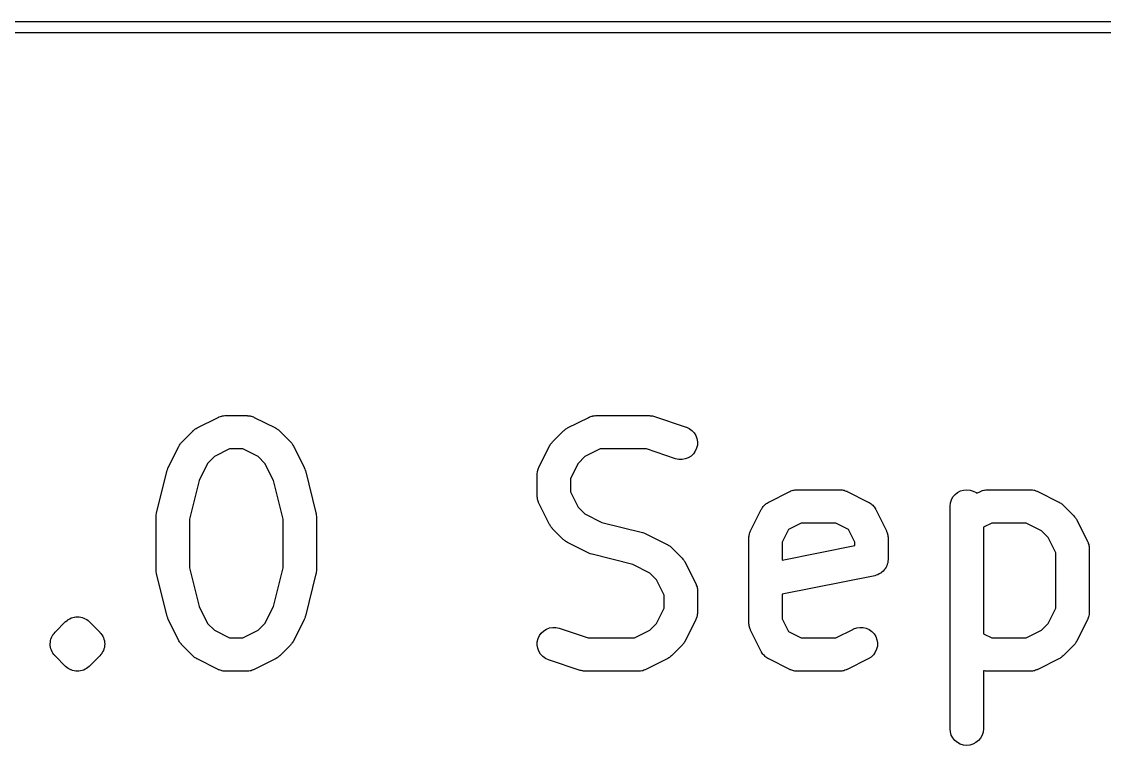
# Model space of a CAD drawing. Extents: x 19 to 116, y -142 to -16.
# Drawn here: x 38.961 to 43.83, y -19.911 to -16.655 of the extents above; entities that cross this region are included whole.
import ezdxf

# ---------------------------------------------------------------- set-up
doc = ezdxf.new("R2010")
doc.units = 0
doc.layers.add('BLACK', color=7, linetype='CONTINUOUS')

msp = doc.modelspace()

# ---------------------------------------------------------------- linework, layer by layer
at = {"layer": 'BLACK', "linetype": 'CONTINUOUS'}
for p, q in [((19.4312, -16.655), (115.399, -16.655)), ((115.375, -16.705), (19.455, -16.705)), ((39.7493, -18.4829), (39.8446, -18.4353)), ((39.8446, -18.4353), (39.8455, -18.4348)), ((39.8455, -18.4348), (39.8476, -18.4341)), ((39.8476, -18.4341), (39.8495, -18.433)), ((39.8495, -18.433), (39.8544, -18.4316)), ((39.8544, -18.4316), (39.8592, -18.4298)), ((39.8592, -18.4298), (39.8614, -18.4294)), ((39.8614, -18.4294), (39.8635, -18.4288)), ((39.8635, -18.4288), (39.8686, -18.4283)), ((39.8686, -18.4283), (39.8737, -18.4275)), ((39.8737, -18.4275), (39.8759, -18.4276)), ((39.8759, -18.4276), (39.8781, -18.4274)), ((39.8781, -18.4274), (39.9733, -18.4274)), ((39.9733, -18.4274), (39.9744, -18.4274)), ((39.9744, -18.4274), (39.9766, -18.4276)), ((39.9766, -18.4276), (39.9788, -18.4276)), ((39.9788, -18.4276), (39.9838, -18.4284)), ((39.9838, -18.4284), (39.9889, -18.429)), ((39.9889, -18.429), (39.991, -18.4297)), ((39.991, -18.4297), (39.9932, -18.4301)), ((39.9932, -18.4301), (39.998, -18.4319)), ((39.998, -18.4319), (40.0029, -18.4334)), ((40.0029, -18.4334), (40.0048, -18.4345)), ((40.0048, -18.4345), (40.0069, -18.4353)), ((40.0069, -18.4353), (40.1021, -18.4829)), ((41.416, -18.4829), (41.5112, -18.4353)), ((41.5112, -18.4353), (41.5122, -18.4348)), ((41.5122, -18.4348), (41.5142, -18.4341)), ((41.5142, -18.4341), (41.5162, -18.433)), ((41.5162, -18.433), (41.5211, -18.4316)), ((41.5211, -18.4316), (41.5259, -18.4298)), ((41.5259, -18.4298), (41.5281, -18.4294)), ((41.5281, -18.4294), (41.5302, -18.4288)), ((41.5302, -18.4288), (41.5353, -18.4283)), ((41.5353, -18.4283), (41.5404, -18.4275)), ((41.5404, -18.4275), (41.5426, -18.4276)), ((41.5426, -18.4276), (41.5448, -18.4274)), ((41.5448, -18.4274), (41.7829, -18.4274)), ((41.7829, -18.4274), (41.7839, -18.4274)), ((41.7839, -18.4274), (41.7881, -18.4279)), ((41.7881, -18.4279), (41.7923, -18.428)), ((41.7923, -18.428), (41.7953, -18.4287)), ((41.7953, -18.4287), (41.7984, -18.429)), ((41.7984, -18.429), (41.8025, -18.4303)), ((41.8025, -18.4303), (41.8066, -18.4312)), ((41.8066, -18.4312), (41.9494, -18.4788)), ((39.6822, -18.5446), (39.7298, -18.497)), ((39.7298, -18.497), (39.7306, -18.4962)), ((39.7306, -18.4962), (39.7339, -18.4936)), ((39.7339, -18.4936), (39.7369, -18.4907)), ((39.7369, -18.4907), (39.7396, -18.489)), ((39.7396, -18.489), (39.742, -18.4871)), ((39.742, -18.4871), (39.7457, -18.4852)), ((39.7457, -18.4852), (39.7493, -18.4829)), ((40.1021, -18.4829), (40.103, -18.4834)), ((40.103, -18.4834), (40.1066, -18.4857)), ((40.1066, -18.4857), (40.1103, -18.4877)), ((40.1103, -18.4877), (40.1127, -18.4897)), ((40.1127, -18.4897), (40.1153, -18.4914)), ((40.1153, -18.4914), (40.1183, -18.4943)), ((40.1183, -18.4943), (40.1216, -18.497)), ((40.1216, -18.497), (40.1692, -18.5446)), ((41.3489, -18.5446), (41.3965, -18.497)), ((41.3965, -18.497), (41.3972, -18.4962)), ((41.3972, -18.4962), (41.4005, -18.4936)), ((41.4005, -18.4936), (41.4036, -18.4907)), ((41.4036, -18.4907), (41.4062, -18.489)), ((41.4062, -18.489), (41.4087, -18.4871)), ((41.4087, -18.4871), (41.4124, -18.4852)), ((41.4124, -18.4852), (41.416, -18.4829)), ((41.9494, -18.4788), (41.9504, -18.4792)), ((41.9504, -18.4792), (41.9637, -18.4853)), ((41.9637, -18.4853), (41.9755, -18.4939)), ((41.9755, -18.4939), (41.9855, -18.5047)), ((41.9855, -18.5047), (41.9931, -18.5172)), ((39.6729, -18.5559), (39.6749, -18.5535)), ((39.6749, -18.5535), (39.6766, -18.5509)), ((39.6766, -18.5509), (39.6795, -18.5478)), ((39.6795, -18.5478), (39.6822, -18.5446)), ((40.1692, -18.5446), (40.17, -18.5453)), ((40.17, -18.5453), (40.1726, -18.5486)), ((40.1726, -18.5486), (40.1755, -18.5517)), ((40.1755, -18.5517), (40.1771, -18.5543)), ((40.1771, -18.5543), (40.1791, -18.5568)), ((41.3396, -18.5559), (41.3416, -18.5535)), ((41.3416, -18.5535), (41.3433, -18.5509)), ((41.3433, -18.5509), (41.3462, -18.5478)), ((41.3462, -18.5478), (41.3489, -18.5446)), ((41.9931, -18.5172), (41.9982, -18.5309)), ((41.9982, -18.5309), (42.0006, -18.5453)), ((42.0006, -18.5453), (42, -18.56)), ((39.6205, -18.6593), (39.6682, -18.5641)), ((39.6682, -18.5641), (39.6686, -18.5631)), ((39.6686, -18.5631), (39.6709, -18.5596)), ((39.6709, -18.5596), (39.6729, -18.5559)), ((39.8958, -18.5774), (39.8273, -18.6116)), ((39.9556, -18.5774), (39.8958, -18.5774)), ((40.0241, -18.6116), (39.9556, -18.5774)), ((40.1791, -18.5568), (40.181, -18.5605)), ((40.181, -18.5605), (40.1833, -18.5641)), ((40.1833, -18.5641), (40.2309, -18.6593)), ((41.2872, -18.6593), (41.3348, -18.5641)), ((41.3348, -18.5641), (41.3353, -18.5631)), ((41.3353, -18.5631), (41.3376, -18.5596)), ((41.3376, -18.5596), (41.3396, -18.5559)), ((41.5625, -18.5774), (41.4939, -18.6116)), ((41.7707, -18.5774), (41.5625, -18.5774)), ((41.902, -18.6212), (41.7707, -18.5774)), ((41.9821, -18.5994), (41.9714, -18.6094)), ((41.9906, -18.5875), (41.9821, -18.5994)), ((41.9967, -18.5742), (41.9906, -18.5875)), ((42, -18.56), (41.9967, -18.5742)), ((39.7969, -18.642), (39.7584, -18.719)), ((39.8273, -18.6116), (39.7969, -18.642)), ((40.0546, -18.642), (40.0241, -18.6116)), ((40.093, -18.719), (40.0546, -18.642)), ((41.4635, -18.642), (41.4293, -18.7106)), ((41.4939, -18.6116), (41.4635, -18.642)), ((41.9163, -18.6244), (41.902, -18.6212)), ((41.9309, -18.6248), (41.9163, -18.6244)), ((41.9453, -18.6224), (41.9309, -18.6248)), ((41.959, -18.6172), (41.9453, -18.6224)), ((41.9714, -18.6094), (41.959, -18.6172)), ((39.5672, -18.8651), (39.6149, -18.6747)), ((39.6149, -18.6747), (39.6151, -18.6737)), ((39.6151, -18.6737), (39.6152, -18.6733)), ((39.6152, -18.6733), (39.6153, -18.673)), ((39.6153, -18.673), (39.6178, -18.6665)), ((39.6178, -18.6665), (39.6202, -18.6599)), ((39.6202, -18.6599), (39.6204, -18.6596)), ((39.6204, -18.6596), (39.6205, -18.6593)), ((40.2309, -18.6593), (40.2314, -18.6603)), ((40.2314, -18.6603), (40.2315, -18.6606)), ((40.2315, -18.6606), (40.2317, -18.6609)), ((40.2317, -18.6609), (40.234, -18.6675)), ((40.234, -18.6675), (40.2364, -18.674)), ((40.2364, -18.674), (40.2365, -18.6743)), ((40.2365, -18.6743), (40.2366, -18.6747)), ((40.2366, -18.6747), (40.2842, -18.8651)), ((41.2793, -18.6918), (41.2795, -18.6896)), ((41.2793, -18.6929), (41.2793, -18.6918)), ((41.2793, -18.7881), (41.2793, -18.6929)), ((41.2795, -18.6874), (41.2804, -18.6824)), ((41.2795, -18.6896), (41.2795, -18.6874)), ((41.2804, -18.6824), (41.2809, -18.6773)), ((41.2809, -18.6773), (41.2816, -18.6752)), ((41.2816, -18.6752), (41.282, -18.673)), ((41.282, -18.673), (41.2838, -18.6682)), ((41.2838, -18.6682), (41.2854, -18.6633)), ((41.2854, -18.6633), (41.2864, -18.6614)), ((41.2864, -18.6614), (41.2872, -18.6593)), ((39.7584, -18.719), (39.715, -18.8926)), ((40.1364, -18.8926), (40.093, -18.719)), ((41.4293, -18.7106), (41.4293, -18.7704)), ((41.2795, -18.7903), (41.2793, -18.7881)), ((41.2794, -18.7925), (41.2795, -18.7903)), ((41.2802, -18.7976), (41.2794, -18.7925)), ((41.2807, -18.8027), (41.2802, -18.7976)), ((41.4293, -18.7704), (41.4635, -18.8389)), ((42.3207, -18.8163), (42.416, -18.7686)), ((42.416, -18.7686), (42.4169, -18.7682)), ((42.4169, -18.7682), (42.419, -18.7674)), ((42.419, -18.7674), (42.4209, -18.7664)), ((42.4209, -18.7664), (42.4259, -18.7649)), ((42.4259, -18.7649), (42.4307, -18.7631)), ((42.4307, -18.7631), (42.4328, -18.7628)), ((42.4328, -18.7628), (42.435, -18.7621)), ((42.435, -18.7621), (42.4401, -18.7616)), ((42.4401, -18.7616), (42.4451, -18.7608)), ((42.4451, -18.7608), (42.4473, -18.7609)), ((42.4473, -18.7609), (42.4495, -18.7607)), ((42.4495, -18.7607), (42.64, -18.7607)), ((42.64, -18.7607), (42.641, -18.7607)), ((42.641, -18.7607), (42.6432, -18.761)), ((42.6432, -18.761), (42.6454, -18.7609)), ((42.6454, -18.7609), (42.6505, -18.7618)), ((42.6505, -18.7618), (42.6556, -18.7624)), ((42.6556, -18.7624), (42.6577, -18.763)), ((42.6577, -18.763), (42.6599, -18.7634)), ((42.6599, -18.7634), (42.6647, -18.7652)), ((42.6647, -18.7652), (42.6695, -18.7668)), ((42.6695, -18.7668), (42.6715, -18.7678)), ((42.6715, -18.7678), (42.6735, -18.7686)), ((42.6735, -18.7686), (42.7688, -18.8163)), ((43.1425, -18.8062), (43.1495, -18.7933)), ((43.1495, -18.7933), (43.159, -18.7821)), ((43.159, -18.7821), (43.1704, -18.773)), ((43.1704, -18.773), (43.1833, -18.7662)), ((43.1833, -18.7662), (43.1974, -18.762)), ((43.1974, -18.762), (43.212, -18.7607)), ((43.212, -18.7607), (43.2265, -18.7622)), ((43.2265, -18.7622), (43.2405, -18.7666)), ((43.2405, -18.7666), (43.2534, -18.7735)), ((43.2534, -18.7735), (43.2571, -18.7766)), ((43.2571, -18.7766), (43.2731, -18.7686)), ((43.2731, -18.7686), (43.2741, -18.7682)), ((43.2741, -18.7682), (43.2761, -18.7674)), ((43.2761, -18.7674), (43.2781, -18.7664)), ((43.2781, -18.7664), (43.283, -18.7649)), ((43.283, -18.7649), (43.2878, -18.7631)), ((43.2878, -18.7631), (43.29, -18.7628)), ((43.29, -18.7628), (43.2921, -18.7621)), ((43.2921, -18.7621), (43.2972, -18.7616)), ((43.2972, -18.7616), (43.3023, -18.7608)), ((43.3023, -18.7608), (43.3045, -18.7609)), ((43.3045, -18.7609), (43.3067, -18.7607)), ((43.3067, -18.7607), (43.4971, -18.7607)), ((43.4971, -18.7607), (43.4982, -18.7607)), ((43.4982, -18.7607), (43.5004, -18.761)), ((43.5004, -18.761), (43.5026, -18.7609)), ((43.5026, -18.7609), (43.5076, -18.7618)), ((43.5076, -18.7618), (43.5127, -18.7624)), ((43.5127, -18.7624), (43.5148, -18.763)), ((43.5148, -18.763), (43.517, -18.7634)), ((43.517, -18.7634), (43.5218, -18.7652)), ((43.5218, -18.7652), (43.5267, -18.7668)), ((43.5267, -18.7668), (43.5286, -18.7678)), ((43.5286, -18.7678), (43.5307, -18.7686)), ((43.5307, -18.7686), (43.6259, -18.8163)), ((41.2814, -18.8048), (41.2807, -18.8027)), ((41.2817, -18.807), (41.2814, -18.8048)), ((41.2835, -18.8118), (41.2817, -18.807)), ((41.2849, -18.8167), (41.2835, -18.8118)), ((41.286, -18.8186), (41.2849, -18.8167)), ((41.2867, -18.8207), (41.286, -18.8186)), ((41.2872, -18.8216), (41.2867, -18.8207)), ((41.3348, -18.9169), (41.2872, -18.8216)), ((41.4635, -18.8389), (41.4939, -18.8693)), ((42.2886, -18.8475), (42.2892, -18.846)), ((42.2892, -18.846), (42.2925, -18.8414)), ((42.2925, -18.8414), (42.2956, -18.8366)), ((42.2956, -18.8366), (42.2968, -18.8354)), ((42.2968, -18.8354), (42.2977, -18.8341)), ((42.2977, -18.8341), (42.3019, -18.8302)), ((42.3019, -18.8302), (42.3058, -18.8261)), ((42.3058, -18.8261), (42.3072, -18.8252)), ((42.3072, -18.8252), (42.3084, -18.824)), ((42.3084, -18.824), (42.3132, -18.821)), ((42.3132, -18.821), (42.3179, -18.8178)), ((42.3179, -18.8178), (42.3194, -18.8171)), ((42.3194, -18.8171), (42.3207, -18.8163)), ((42.7688, -18.8163), (42.7697, -18.8167)), ((42.7697, -18.8167), (42.7711, -18.8176)), ((42.7711, -18.8176), (42.7726, -18.8183)), ((42.7726, -18.8183), (42.7772, -18.8216)), ((42.7772, -18.8216), (42.782, -18.8247)), ((42.782, -18.8247), (42.7832, -18.8258)), ((42.7832, -18.8258), (42.7845, -18.8268)), ((42.7845, -18.8268), (42.7884, -18.8309)), ((42.7884, -18.8309), (42.7925, -18.8349)), ((42.7925, -18.8349), (42.7934, -18.8362)), ((42.7934, -18.8362), (42.7945, -18.8374)), ((42.7945, -18.8374), (42.7976, -18.8422)), ((42.7976, -18.8422), (42.8008, -18.8469)), ((43.1364, -18.8347), (43.1381, -18.8201)), ((43.1364, -18.8357), (43.1364, -18.8347)), ((43.1364, -19.8357), (43.1364, -18.8357)), ((43.1381, -18.8201), (43.1425, -18.8062)), ((43.6259, -18.8163), (43.6269, -18.8167)), ((43.6269, -18.8167), (43.6304, -18.819)), ((43.6304, -18.819), (43.6341, -18.821)), ((43.6341, -18.821), (43.6365, -18.823)), ((43.6365, -18.823), (43.6391, -18.8247)), ((43.6391, -18.8247), (43.6422, -18.8276)), ((43.6422, -18.8276), (43.6454, -18.8303)), ((43.6454, -18.8303), (43.693, -18.8779)), ((39.565, -18.8823), (39.5652, -18.881)), ((39.565, -18.8833), (39.565, -18.8823)), ((39.565, -19.1214), (39.565, -18.8833)), ((39.5651, -18.8796), (39.566, -18.8737)), ((39.5652, -18.881), (39.5651, -18.8796)), ((39.566, -18.8737), (39.5666, -18.8677)), ((39.5666, -18.8677), (39.567, -18.8665)), ((39.567, -18.8665), (39.5672, -18.8651)), ((39.715, -18.8926), (39.715, -19.1122)), ((40.1364, -19.1122), (40.1364, -18.8926)), ((40.2842, -18.8651), (40.2844, -18.8662)), ((40.2844, -18.8662), (40.2846, -18.8675)), ((40.2846, -18.8675), (40.285, -18.8688)), ((40.285, -18.8688), (40.2856, -18.8747)), ((40.2856, -18.8747), (40.2864, -18.8807)), ((40.2864, -18.8807), (40.2863, -18.882)), ((40.2863, -18.882), (40.2864, -18.8833)), ((40.2864, -18.8833), (40.2864, -19.1214)), ((41.4939, -18.8693), (41.5709, -18.9078)), ((42.2396, -18.945), (42.2872, -18.8498)), ((42.2872, -18.8498), (42.2877, -18.8489)), ((42.2877, -18.8489), (42.2886, -18.8475)), ((42.8008, -18.8469), (42.8015, -18.8484)), ((42.8015, -18.8484), (42.8023, -18.8498)), ((42.8023, -18.8498), (42.8499, -18.945)), ((43.693, -18.8779), (43.6938, -18.8787)), ((43.6938, -18.8787), (43.6964, -18.882)), ((43.6964, -18.882), (43.6993, -18.885)), ((43.6993, -18.885), (43.701, -18.8877)), ((43.701, -18.8877), (43.7029, -18.8901)), ((43.7029, -18.8901), (43.7048, -18.8938)), ((43.7048, -18.8938), (43.7071, -18.8974)), ((41.3371, -18.9204), (41.3348, -18.9169)), ((41.339, -18.9242), (41.3371, -18.9204)), ((41.3409, -18.9266), (41.339, -18.9242)), ((41.3426, -18.9293), (41.3409, -18.9266)), ((41.3455, -18.9323), (41.3426, -18.9293)), ((41.3481, -18.9356), (41.3455, -18.9323)), ((41.3489, -18.9364), (41.3481, -18.9356)), ((41.3965, -18.984), (41.3489, -18.9364)), ((41.5709, -18.9078), (41.7534, -18.9534)), ((42.4102, -18.9392), (42.3817, -18.9963)), ((42.4672, -18.9107), (42.4102, -18.9392)), ((42.6223, -18.9107), (42.4672, -18.9107)), ((42.6793, -18.9392), (42.6223, -18.9107)), ((42.7079, -18.9963), (42.6793, -18.9392)), ((43.3244, -18.9107), (43.2864, -18.9297)), ((43.2864, -18.9297), (43.2864, -19.4084)), ((43.4794, -18.9107), (43.3244, -18.9107)), ((43.548, -18.945), (43.4794, -18.9107)), ((43.7071, -18.8974), (43.7547, -18.9926)), ((41.3997, -18.9867), (41.3965, -18.984)), ((41.4028, -18.9896), (41.3997, -18.9867)), ((41.4054, -18.9913), (41.4028, -18.9896)), ((41.4078, -18.9933), (41.4054, -18.9913)), ((41.7534, -18.9534), (41.7544, -18.9537)), ((41.7544, -18.9537), (41.7548, -18.9538)), ((41.7548, -18.9538), (41.7551, -18.9539)), ((41.7551, -18.9539), (41.7616, -18.9564)), ((41.7616, -18.9564), (41.7682, -18.9588)), ((41.7682, -18.9588), (41.7685, -18.959)), ((41.7685, -18.959), (41.7688, -18.9591)), ((41.7688, -18.9591), (41.864, -19.0067)), ((42.2317, -18.9775), (42.2319, -18.9753)), ((42.2317, -18.9786), (42.2317, -18.9775)), ((42.2317, -19.3595), (42.2317, -18.9786)), ((42.2319, -18.9731), (42.2327, -18.9681)), ((42.2319, -18.9753), (42.2319, -18.9731)), ((42.2327, -18.9681), (42.2333, -18.963)), ((42.2333, -18.963), (42.234, -18.9609)), ((42.234, -18.9609), (42.2343, -18.9587)), ((42.2343, -18.9587), (42.2362, -18.9539)), ((42.2362, -18.9539), (42.2377, -18.949)), ((42.2377, -18.949), (42.2388, -18.9471)), ((42.2388, -18.9471), (42.2396, -18.945)), ((42.8499, -18.945), (42.8504, -18.946)), ((42.8504, -18.946), (42.8512, -18.948)), ((42.8512, -18.948), (42.8522, -18.95)), ((42.8522, -18.95), (42.8537, -18.9549)), ((42.8537, -18.9549), (42.8554, -18.9597)), ((42.8554, -18.9597), (42.8558, -18.9619)), ((42.8558, -18.9619), (42.8564, -18.964)), ((42.8564, -18.964), (42.8569, -18.9691)), ((42.8569, -18.9691), (42.8577, -18.9742)), ((42.8577, -18.9742), (42.8576, -18.9764)), ((42.8576, -18.9764), (42.8579, -18.9786)), ((42.8579, -18.9786), (42.8579, -19.0738)), ((43.5784, -18.9754), (43.548, -18.945)), ((43.6126, -19.0439), (43.5784, -18.9754)), ((43.7547, -18.9926), (43.7552, -18.9936)), ((41.4115, -18.9953), (41.4078, -18.9933)), ((41.415, -18.9976), (41.4115, -18.9953)), ((41.416, -18.998), (41.415, -18.9976)), ((41.5112, -19.0457), (41.416, -18.998)), ((41.864, -19.0067), (41.865, -19.0072)), ((41.865, -19.0072), (41.8685, -19.0095)), ((41.8685, -19.0095), (41.8722, -19.0115)), ((41.8722, -19.0115), (41.8746, -19.0135)), ((41.8746, -19.0135), (41.8772, -19.0152)), ((41.8772, -19.0152), (41.8803, -19.0181)), ((41.8803, -19.0181), (41.8835, -19.0208)), ((41.8835, -19.0208), (41.9311, -19.0684)), ((42.3817, -18.9963), (42.3817, -19.0776)), ((42.3817, -19.0776), (42.7079, -19.0123)), ((42.7079, -19.0123), (42.7079, -18.9963)), ((43.7552, -18.9936), (43.7559, -18.9957)), ((43.7559, -18.9957), (43.757, -18.9976)), ((43.757, -18.9976), (43.7584, -19.0025)), ((43.7584, -19.0025), (43.7602, -19.0073)), ((43.7602, -19.0073), (43.7606, -19.0095)), ((43.7606, -19.0095), (43.7612, -19.0116)), ((43.7612, -19.0116), (43.7617, -19.0167)), ((43.7617, -19.0167), (43.7625, -19.0218)), ((43.7625, -19.0218), (43.7624, -19.024)), ((43.7624, -19.024), (43.7626, -19.0262)), ((43.7626, -19.0262), (43.7626, -19.3119)), ((41.5115, -19.0458), (41.5112, -19.0457)), ((41.5118, -19.046), (41.5115, -19.0458)), ((41.5184, -19.0484), (41.5118, -19.046)), ((41.5249, -19.0509), (41.5184, -19.0484)), ((41.5252, -19.051), (41.5249, -19.0509)), ((41.5256, -19.0511), (41.5252, -19.051)), ((41.5266, -19.0513), (41.5256, -19.0511)), ((41.7091, -19.097), (41.5266, -19.0513)), ((41.9311, -19.0684), (41.9319, -19.0691)), ((41.9319, -19.0691), (41.9345, -19.0724)), ((41.9345, -19.0724), (41.9374, -19.0755)), ((41.9374, -19.0755), (41.939, -19.0781)), ((41.939, -19.0781), (41.941, -19.0806)), ((41.941, -19.0806), (41.9429, -19.0843)), ((41.9429, -19.0843), (41.9452, -19.0879)), ((41.9452, -19.0879), (41.9928, -19.1831)), ((42.8562, -19.0894), (42.8541, -19.0961)), ((42.8563, -19.0891), (42.8562, -19.0894)), ((42.8564, -19.0887), (42.8563, -19.0891)), ((42.8571, -19.0818), (42.8564, -19.0887)), ((42.8578, -19.0749), (42.8571, -19.0818)), ((42.8579, -19.0742), (42.8578, -19.0749)), ((42.8579, -19.0738), (42.8579, -19.0742)), ((42.8579, -19.0742), (42.8579, -19.0742)), ((42.8579, -19.0742), (42.8579, -19.0742)), ((43.6126, -19.2942), (43.6126, -19.0439)), ((39.5651, -19.1228), (39.565, -19.1214)), ((39.565, -19.1241), (39.5651, -19.1228)), ((39.5658, -19.13), (39.565, -19.1241)), ((39.5664, -19.136), (39.5658, -19.13)), ((39.5668, -19.1373), (39.5664, -19.136)), ((39.567, -19.1386), (39.5668, -19.1373)), ((39.5672, -19.1396), (39.567, -19.1386)), ((39.715, -19.1122), (39.7584, -19.2857)), ((40.093, -19.2857), (40.1364, -19.1122)), ((40.2844, -19.1383), (40.2842, -19.1396)), ((40.2848, -19.137), (40.2844, -19.1383)), ((40.2855, -19.1311), (40.2848, -19.137)), ((40.2863, -19.1251), (40.2855, -19.1311)), ((40.2864, -19.1225), (40.2863, -19.1238)), ((40.2863, -19.1238), (40.2863, -19.1251)), ((40.2864, -19.1214), (40.2864, -19.1225)), ((41.786, -19.1354), (41.7091, -19.097)), ((41.8165, -19.1659), (41.786, -19.1354)), ((42.8239, -19.1366), (42.8178, -19.1398)), ((42.8242, -19.1364), (42.8239, -19.1366)), ((42.8245, -19.1362), (42.8242, -19.1364)), ((42.8299, -19.1318), (42.8245, -19.1362)), ((42.8353, -19.1274), (42.8299, -19.1318)), ((42.8355, -19.1271), (42.8353, -19.1274)), ((42.8358, -19.1269), (42.8355, -19.1271)), ((42.8402, -19.1216), (42.8358, -19.1269)), ((42.8447, -19.1162), (42.8402, -19.1216)), ((42.8449, -19.1159), (42.8447, -19.1162)), ((42.8451, -19.1156), (42.8449, -19.1159)), ((42.8484, -19.1095), (42.8451, -19.1156)), ((42.8518, -19.1034), (42.8484, -19.1095)), ((42.8519, -19.103), (42.8518, -19.1034)), ((42.8521, -19.1027), (42.8519, -19.103)), ((42.8541, -19.0961), (42.8521, -19.1027)), ((39.6149, -19.3301), (39.5672, -19.1396)), ((40.2842, -19.1396), (40.2366, -19.3301)), ((41.8507, -19.2344), (41.8165, -19.1659)), ((41.9928, -19.1831), (41.9933, -19.1841)), ((41.9933, -19.1841), (41.994, -19.1861)), ((41.994, -19.1861), (41.9951, -19.1881)), ((42.7976, -19.1474), (42.3817, -19.2305)), ((42.8042, -19.1453), (42.7976, -19.1474)), ((42.811, -19.1433), (42.8042, -19.1453)), ((42.8113, -19.1432), (42.811, -19.1433)), ((42.8116, -19.1431), (42.8113, -19.1432)), ((42.8178, -19.1398), (42.8116, -19.1431)), ((41.8507, -19.2942), (41.8507, -19.2344)), ((41.9951, -19.1881), (41.9965, -19.193)), ((41.9965, -19.193), (41.9983, -19.1978)), ((41.9983, -19.1978), (41.9986, -19.2)), ((41.9986, -19.2), (41.9993, -19.2021)), ((41.9993, -19.2021), (41.9998, -19.2072)), ((41.9998, -19.2072), (42.0006, -19.2123)), ((42.0006, -19.2123), (42.0005, -19.2145)), ((42.0005, -19.2145), (42.0007, -19.2167)), ((42.0007, -19.2167), (42.0007, -19.3119)), ((42.3817, -19.2305), (42.3817, -19.3418)), ((39.1903, -19.3355), (39.1971, -19.3335)), ((39.1971, -19.3335), (39.1972, -19.3335)), ((39.1972, -19.3335), (39.1974, -19.3335)), ((39.1974, -19.3335), (39.1975, -19.3335)), ((39.1975, -19.3335), (39.1976, -19.3334)), ((39.1976, -19.3334), (39.2046, -19.3328)), ((39.2046, -19.3328), (39.2117, -19.3321)), ((39.2117, -19.3321), (39.2118, -19.3322)), ((39.2118, -19.3322), (39.212, -19.3321)), ((39.212, -19.3321), (39.2121, -19.3322)), ((39.2121, -19.3322), (39.2122, -19.3321)), ((39.2122, -19.3321), (39.2191, -19.3329)), ((39.2191, -19.3329), (39.2263, -19.3336)), ((39.2263, -19.3336), (39.2264, -19.3337)), ((39.615, -19.3304), (39.6149, -19.3301)), ((39.615, -19.3308), (39.615, -19.3304)), ((39.6174, -19.3373), (39.615, -19.3308)), ((39.7584, -19.2857), (39.7969, -19.3627)), ((40.0546, -19.3627), (40.093, -19.2857)), ((40.2361, -19.3318), (40.2336, -19.3383)), ((40.2362, -19.3314), (40.2361, -19.3318)), ((40.2363, -19.3311), (40.2362, -19.3314)), ((40.2366, -19.3301), (40.2363, -19.3311)), ((41.8165, -19.3627), (41.8507, -19.2942)), ((41.998, -19.3318), (41.9962, -19.3366)), ((41.9984, -19.3296), (41.998, -19.3318)), ((41.9991, -19.3275), (41.9984, -19.3296)), ((41.9996, -19.3224), (41.9991, -19.3275)), ((42.0005, -19.3174), (41.9996, -19.3224)), ((42.0007, -19.313), (42.0005, -19.3151)), ((42.0005, -19.3151), (42.0005, -19.3174)), ((42.0007, -19.3119), (42.0007, -19.313)), ((43.5784, -19.3627), (43.6126, -19.2942)), ((43.7599, -19.3318), (43.7581, -19.3366)), ((43.7603, -19.3296), (43.7599, -19.3318)), ((43.761, -19.3275), (43.7603, -19.3296)), ((43.7616, -19.3224), (43.761, -19.3275)), ((43.7624, -19.3174), (43.7616, -19.3224)), ((43.7626, -19.313), (43.7624, -19.3151)), ((43.7624, -19.3151), (43.7624, -19.3174)), ((43.7626, -19.3119), (43.7626, -19.313)), ((39.1108, -19.4017), (39.1584, -19.3541)), ((39.1584, -19.3541), (39.1588, -19.3538)), ((39.1588, -19.3537), (39.1589, -19.3536)), ((39.1588, -19.3538), (39.1588, -19.3537)), ((39.1588, -19.3537), (39.1588, -19.3537)), ((39.1589, -19.3536), (39.159, -19.3536)), ((39.159, -19.3535), (39.1591, -19.3534)), ((39.159, -19.3536), (39.159, -19.3535)), ((39.1591, -19.3534), (39.1647, -19.349)), ((39.1647, -19.349), (39.1701, -19.3445)), ((39.1701, -19.3445), (39.1703, -19.3445)), ((39.1703, -19.3445), (39.1704, -19.3444)), ((39.1704, -19.3444), (39.1705, -19.3443)), ((39.1705, -19.3443), (39.1706, -19.3442)), ((39.1706, -19.3442), (39.1768, -19.341)), ((39.1768, -19.341), (39.1831, -19.3377)), ((39.1831, -19.3377), (39.1832, -19.3377)), ((39.1832, -19.3377), (39.1833, -19.3376)), ((39.1833, -19.3376), (39.1835, -19.3376)), ((39.1835, -19.3376), (39.1836, -19.3375)), ((39.1836, -19.3375), (39.1903, -19.3355)), ((39.2264, -19.3337), (39.2265, -19.3337)), ((39.2265, -19.3337), (39.2266, -19.3337)), ((39.2266, -19.3337), (39.2268, -19.3337)), ((39.2268, -19.3337), (39.2333, -19.3358)), ((39.2333, -19.3358), (39.2334, -19.3358)), ((39.2334, -19.3358), (39.2402, -19.3379)), ((39.2402, -19.3379), (39.2404, -19.338)), ((39.2404, -19.338), (39.2405, -19.338)), ((39.2405, -19.338), (39.2406, -19.3381)), ((39.2406, -19.3381), (39.2407, -19.3381)), ((39.2407, -19.3381), (39.2469, -19.3414)), ((39.2469, -19.3414), (39.2531, -19.3448)), ((39.2531, -19.3448), (39.2533, -19.3449)), ((39.2533, -19.3449), (39.2534, -19.345)), ((39.2534, -19.345), (39.2535, -19.345)), ((39.2535, -19.345), (39.2536, -19.3451)), ((39.2536, -19.3451), (39.259, -19.3496)), ((39.259, -19.3496), (39.2645, -19.3541)), ((39.2645, -19.3541), (39.3121, -19.4017)), ((39.6198, -19.3439), (39.6174, -19.3373)), ((39.62, -19.3442), (39.6198, -19.3439)), ((39.6201, -19.3445), (39.62, -19.3442)), ((39.6205, -19.3454), (39.6201, -19.3445)), ((39.6682, -19.4407), (39.6205, -19.3454)), ((39.7969, -19.3627), (39.8273, -19.3931)), ((40.0241, -19.3931), (40.0546, -19.3627)), ((40.2309, -19.3454), (40.1833, -19.4407)), ((40.231, -19.3451), (40.2309, -19.3454)), ((40.2312, -19.3448), (40.231, -19.3451)), ((40.2336, -19.3383), (40.2312, -19.3448)), ((41.3347, -19.3824), (41.3491, -19.3799)), ((41.3491, -19.3799), (41.3637, -19.3804)), ((41.3637, -19.3804), (41.378, -19.3836)), ((41.786, -19.3931), (41.8165, -19.3627)), ((41.9928, -19.3454), (41.9452, -19.4407)), ((41.9936, -19.3434), (41.9928, -19.3454)), ((41.9946, -19.3414), (41.9936, -19.3434)), ((41.9962, -19.3366), (41.9946, -19.3414)), ((42.2319, -19.3617), (42.2317, -19.3595)), ((42.2318, -19.3639), (42.2319, -19.3617)), ((42.2326, -19.369), (42.2318, -19.3639)), ((42.2331, -19.3741), (42.2326, -19.369)), ((42.2337, -19.3762), (42.2331, -19.3741)), ((42.2341, -19.3784), (42.2337, -19.3762)), ((42.2358, -19.3832), (42.2341, -19.3784)), ((42.3817, -19.3418), (42.4102, -19.3989)), ((42.7026, -19.3872), (42.7164, -19.3822)), ((42.7164, -19.3822), (42.7308, -19.3799)), ((42.7308, -19.3799), (42.7455, -19.3805)), ((42.7455, -19.3805), (42.7597, -19.3839)), ((43.548, -19.3931), (43.5784, -19.3627)), ((43.7547, -19.3454), (43.7071, -19.4407)), ((43.7555, -19.3434), (43.7547, -19.3454)), ((43.7566, -19.3414), (43.7555, -19.3434)), ((43.7581, -19.3366), (43.7566, -19.3414)), ((39.0925, -19.4327), (39.0946, -19.4259)), ((39.0946, -19.4259), (39.0947, -19.4257)), ((39.0947, -19.4257), (39.0948, -19.4255)), ((39.0948, -19.4255), (39.0982, -19.4192)), ((39.0982, -19.4192), (39.1015, -19.413)), ((39.1015, -19.413), (39.1016, -19.4128)), ((39.1016, -19.4128), (39.1018, -19.4126)), ((39.1018, -19.4126), (39.1063, -19.4071)), ((39.1063, -19.4071), (39.1108, -19.4017)), ((39.3121, -19.4017), (39.3124, -19.4021)), ((39.3124, -19.4021), (39.3124, -19.4021)), ((39.3124, -19.4021), (39.3125, -19.4021)), ((39.3125, -19.4021), (39.3128, -19.4025)), ((39.3128, -19.4025), (39.3173, -19.408)), ((39.3173, -19.408), (39.3217, -19.4135)), ((39.3217, -19.4135), (39.3218, -19.4137)), ((39.3218, -19.4137), (39.3219, -19.4139)), ((39.3219, -19.4139), (39.3252, -19.4202)), ((39.3252, -19.4202), (39.3285, -19.4264)), ((39.3285, -19.4264), (39.3286, -19.4267)), ((39.3286, -19.4267), (39.3287, -19.4269)), ((39.3287, -19.4269), (39.3307, -19.4337)), ((39.8273, -19.3931), (39.8958, -19.4274)), ((39.8958, -19.4274), (39.9556, -19.4274)), ((39.9556, -19.4274), (40.0241, -19.3931)), ((41.2799, -19.4448), (41.2833, -19.4305)), ((41.2833, -19.4305), (41.2894, -19.4172)), ((41.2894, -19.4172), (41.2979, -19.4053)), ((41.2979, -19.4053), (41.3086, -19.3953)), ((41.3086, -19.3953), (41.321, -19.3876)), ((41.321, -19.3876), (41.3347, -19.3824)), ((41.378, -19.3836), (41.5093, -19.4274)), ((41.5093, -19.4274), (41.7175, -19.4274)), ((41.7175, -19.4274), (41.786, -19.3931)), ((42.2373, -19.3881), (42.2358, -19.3832)), ((42.2384, -19.3901), (42.2373, -19.3881)), ((42.2391, -19.3921), (42.2384, -19.3901)), ((42.2396, -19.3931), (42.2391, -19.3921)), ((42.2872, -19.4883), (42.2396, -19.3931)), ((42.4102, -19.3989), (42.4672, -19.4274)), ((42.4672, -19.4274), (42.6223, -19.4274)), ((42.6223, -19.4274), (42.7017, -19.3877)), ((42.7017, -19.3877), (42.7026, -19.3872)), ((42.7597, -19.3839), (42.773, -19.39)), ((42.773, -19.39), (42.7849, -19.3985)), ((42.7849, -19.3985), (42.7948, -19.4092)), ((42.7948, -19.4092), (42.8026, -19.4217)), ((42.8026, -19.4217), (42.8077, -19.4354)), ((43.2864, -19.4084), (43.3244, -19.4274)), ((43.3244, -19.4274), (43.4794, -19.4274)), ((43.4794, -19.4274), (43.548, -19.3931)), ((39.0888, -19.454), (39.0896, -19.447)), ((39.0888, -19.4542), (39.0888, -19.454)), ((39.0888, -19.4545), (39.0888, -19.4542)), ((39.0895, -19.4615), (39.0888, -19.4545)), ((39.0901, -19.4686), (39.0895, -19.4615)), ((39.0896, -19.447), (39.0903, -19.4399)), ((39.0902, -19.4688), (39.0901, -19.4686)), ((39.0902, -19.4691), (39.0902, -19.4688)), ((39.0922, -19.4758), (39.0902, -19.4691)), ((39.0903, -19.4399), (39.0904, -19.4397)), ((39.0904, -19.4394), (39.0925, -19.4327)), ((39.0904, -19.4397), (39.0904, -19.4394)), ((39.0942, -19.4826), (39.0922, -19.4758)), ((39.3304, -19.4767), (39.3283, -19.4836)), ((39.3325, -19.4701), (39.3304, -19.4767)), ((39.3307, -19.4337), (39.3327, -19.4404)), ((39.3326, -19.4696), (39.3325, -19.4698)), ((39.3325, -19.4698), (39.3325, -19.4701)), ((39.3333, -19.4624), (39.3326, -19.4696)), ((39.3327, -19.4404), (39.3327, -19.4407)), ((39.3327, -19.4407), (39.3328, -19.441)), ((39.3328, -19.441), (39.3334, -19.448)), ((39.334, -19.4555), (39.3333, -19.4624)), ((39.3334, -19.448), (39.334, -19.455)), ((39.334, -19.455), (39.334, -19.4553)), ((39.334, -19.4553), (39.334, -19.4555)), ((39.6704, -19.4443), (39.6682, -19.4407)), ((39.6723, -19.448), (39.6704, -19.4443)), ((39.6743, -19.4504), (39.6723, -19.448)), ((39.6759, -19.4531), (39.6743, -19.4504)), ((39.6788, -19.4561), (39.6759, -19.4531)), ((39.6815, -19.4594), (39.6788, -19.4561)), ((39.6822, -19.4602), (39.6815, -19.4594)), ((39.7298, -19.5078), (39.6822, -19.4602)), ((40.1692, -19.4602), (40.1216, -19.5078)), ((40.1719, -19.4569), (40.1692, -19.4602)), ((40.1748, -19.4539), (40.1719, -19.4569)), ((40.1765, -19.4513), (40.1748, -19.4539)), ((40.1785, -19.4489), (40.1765, -19.4513)), ((40.1805, -19.4452), (40.1785, -19.4489)), ((40.1828, -19.4416), (40.1805, -19.4452)), ((40.1833, -19.4407), (40.1828, -19.4416)), ((41.2794, -19.4594), (41.2799, -19.4448)), ((41.2818, -19.4739), (41.2794, -19.4594)), ((41.2869, -19.4876), (41.2818, -19.4739)), ((41.9311, -19.4602), (41.8835, -19.5078)), ((41.9338, -19.4569), (41.9311, -19.4602)), ((41.9367, -19.4539), (41.9338, -19.4569)), ((41.9384, -19.4513), (41.9367, -19.4539)), ((41.9404, -19.4489), (41.9384, -19.4513)), ((41.9424, -19.4452), (41.9404, -19.4489)), ((41.9447, -19.4416), (41.9424, -19.4452)), ((41.9452, -19.4407), (41.9447, -19.4416)), ((42.8063, -19.4787), (42.8003, -19.4921)), ((42.8096, -19.4645), (42.8063, -19.4787)), ((42.8077, -19.4354), (42.8101, -19.4498)), ((42.8101, -19.4498), (42.8096, -19.4645)), ((43.693, -19.4602), (43.6454, -19.5078)), ((43.6957, -19.4569), (43.693, -19.4602)), ((43.6986, -19.4539), (43.6957, -19.4569)), ((43.7003, -19.4513), (43.6986, -19.4539)), ((43.7023, -19.4489), (43.7003, -19.4513)), ((43.7043, -19.4452), (43.7023, -19.4489)), ((43.7066, -19.4416), (43.7043, -19.4452)), ((43.7071, -19.4407), (43.7066, -19.4416)), ((39.0943, -19.4828), (39.0942, -19.4826)), ((39.0944, -19.4831), (39.0943, -19.4828)), ((39.0977, -19.4894), (39.0944, -19.4831)), ((39.1009, -19.4956), (39.0977, -19.4894)), ((39.1011, -19.4958), (39.1009, -19.4956)), ((39.1012, -19.496), (39.1011, -19.4958)), ((39.1056, -19.5015), (39.1012, -19.496)), ((39.11, -19.507), (39.1056, -19.5015)), ((39.1104, -19.5074), (39.11, -19.507)), ((39.1108, -19.5078), (39.1104, -19.5074)), ((39.1104, -19.5074), (39.1104, -19.5074)), ((39.1104, -19.5074), (39.1104, -19.5074)), ((39.1584, -19.5554), (39.1108, -19.5078)), ((39.3121, -19.5078), (39.2645, -19.5554)), ((39.3166, -19.5023), (39.3121, -19.5078)), ((39.3211, -19.4969), (39.3166, -19.5023)), ((39.3212, -19.4967), (39.3211, -19.4969)), ((39.3214, -19.4965), (39.3212, -19.4967)), ((39.3247, -19.4902), (39.3214, -19.4965)), ((39.3281, -19.4841), (39.3247, -19.4902)), ((39.3282, -19.4838), (39.3281, -19.4841)), ((39.3283, -19.4836), (39.3282, -19.4838)), ((39.7331, -19.5105), (39.7298, -19.5078)), ((39.7361, -19.5134), (39.7331, -19.5105)), ((39.7387, -19.5151), (39.7361, -19.5134)), ((39.7411, -19.5171), (39.7387, -19.5151)), ((39.7448, -19.5191), (39.7411, -19.5171)), ((39.7484, -19.5214), (39.7448, -19.5191)), ((39.7493, -19.5218), (39.7484, -19.5214)), ((39.8446, -19.5695), (39.7493, -19.5218)), ((40.1021, -19.5218), (40.0069, -19.5695)), ((40.1057, -19.5196), (40.1021, -19.5218)), ((40.1094, -19.5177), (40.1057, -19.5196)), ((40.1119, -19.5157), (40.1094, -19.5177)), ((40.1145, -19.5141), (40.1119, -19.5157)), ((40.1176, -19.5112), (40.1145, -19.5141)), ((40.1209, -19.5085), (40.1176, -19.5112)), ((40.1216, -19.5078), (40.1209, -19.5085)), ((41.2945, -19.5001), (41.2869, -19.4876)), ((41.3045, -19.5108), (41.2945, -19.5001)), ((41.3163, -19.5194), (41.3045, -19.5108)), ((41.3296, -19.5256), (41.3163, -19.5194)), ((41.3306, -19.5259), (41.3296, -19.5256)), ((41.4734, -19.5735), (41.3306, -19.5259)), ((41.864, -19.5218), (41.7688, -19.5695)), ((41.8676, -19.5196), (41.864, -19.5218)), ((41.8713, -19.5177), (41.8676, -19.5196)), ((41.8738, -19.5157), (41.8713, -19.5177)), ((41.8764, -19.5141), (41.8738, -19.5157)), ((41.8795, -19.5112), (41.8764, -19.5141)), ((41.8828, -19.5085), (41.8795, -19.5112)), ((41.8835, -19.5078), (41.8828, -19.5085)), ((42.2881, -19.4897), (42.2872, -19.4883)), ((42.2887, -19.4912), (42.2881, -19.4897)), ((42.292, -19.4959), (42.2887, -19.4912)), ((42.295, -19.5007), (42.292, -19.4959)), ((42.2961, -19.5019), (42.295, -19.5007)), ((42.297, -19.5032), (42.2961, -19.5019)), ((42.3011, -19.5072), (42.297, -19.5032)), ((42.305, -19.5113), (42.3011, -19.5072)), ((42.3064, -19.5123), (42.305, -19.5113)), ((42.3075, -19.5134), (42.3064, -19.5123)), ((42.3123, -19.5165), (42.3075, -19.5134)), ((42.317, -19.5198), (42.3123, -19.5165)), ((42.3184, -19.5205), (42.317, -19.5198)), ((42.3198, -19.5214), (42.3184, -19.5205)), ((42.3207, -19.5218), (42.3198, -19.5214)), ((42.416, -19.5695), (42.3207, -19.5218)), ((42.7688, -19.5218), (42.6735, -19.5695)), ((42.7812, -19.5141), (42.7688, -19.5218)), ((42.7918, -19.504), (42.7812, -19.5141)), ((42.8003, -19.4921), (42.7918, -19.504)), ((43.6259, -19.5218), (43.5307, -19.5695)), ((43.6295, -19.5196), (43.6259, -19.5218)), ((43.6332, -19.5177), (43.6295, -19.5196)), ((43.6357, -19.5157), (43.6332, -19.5177)), ((43.6383, -19.5141), (43.6357, -19.5157)), ((43.6414, -19.5112), (43.6383, -19.5141)), ((43.6447, -19.5085), (43.6414, -19.5112)), ((43.6454, -19.5078), (43.6447, -19.5085)), ((39.1638, -19.5599), (39.1584, -19.5554)), ((39.1693, -19.5644), (39.1638, -19.5599)), ((39.1694, -19.5645), (39.1693, -19.5644)), ((39.1695, -19.5646), (39.1694, -19.5645)), ((39.1696, -19.5646), (39.1695, -19.5646)), ((39.1697, -19.5647), (39.1696, -19.5646)), ((39.1759, -19.568), (39.1697, -19.5647)), ((39.1821, -19.5714), (39.1759, -19.568)), ((39.1822, -19.5715), (39.1821, -19.5714)), ((39.1824, -19.5715), (39.1822, -19.5715)), ((39.1825, -19.5716), (39.1824, -19.5715)), ((39.1826, -19.5716), (39.1825, -19.5716)), ((39.1893, -19.5737), (39.1826, -19.5716)), ((39.1961, -19.5758), (39.1893, -19.5737)), ((39.1962, -19.5758), (39.1961, -19.5758)), ((39.1963, -19.5758), (39.1962, -19.5758)), ((39.1965, -19.5759), (39.1963, -19.5758)), ((39.1966, -19.5759), (39.1965, -19.5759)), ((39.2036, -19.5766), (39.1966, -19.5759)), ((39.2106, -19.5774), (39.2036, -19.5766)), ((39.2182, -19.5767), (39.2112, -19.5774)), ((39.2252, -19.5761), (39.2182, -19.5767)), ((39.2254, -19.5761), (39.2252, -19.5761)), ((39.2255, -19.5761), (39.2254, -19.5761)), ((39.2256, -19.576), (39.2255, -19.5761)), ((39.2257, -19.576), (39.2256, -19.576)), ((39.2324, -19.574), (39.2257, -19.576)), ((39.2393, -19.572), (39.2324, -19.574)), ((39.2394, -19.572), (39.2393, -19.572)), ((39.2395, -19.5719), (39.2394, -19.572)), ((39.2396, -19.5719), (39.2395, -19.5719)), ((39.2398, -19.5718), (39.2396, -19.5719)), ((39.246, -19.5686), (39.2398, -19.5718)), ((39.2523, -19.5653), (39.246, -19.5686)), ((39.2524, -19.5652), (39.2523, -19.5653)), ((39.2525, -19.5651), (39.2524, -19.5652)), ((39.2526, -19.5651), (39.2525, -19.5651)), ((39.2527, -19.565), (39.2526, -19.5651)), ((39.2582, -19.5606), (39.2527, -19.565)), ((39.2637, -19.5561), (39.2582, -19.5606)), ((39.2639, -19.556), (39.2637, -19.5561)), ((39.2641, -19.5558), (39.2639, -19.556)), ((39.2639, -19.556), (39.2639, -19.556)), ((39.2639, -19.556), (39.2639, -19.556)), ((39.2645, -19.5554), (39.2641, -19.5558)), ((39.2641, -19.5558), (39.2641, -19.5558)), ((39.2641, -19.5558), (39.2641, -19.5558)), ((39.8466, -19.5703), (39.8446, -19.5695)), ((39.8485, -19.5713), (39.8466, -19.5703)), ((39.8534, -19.5729), (39.8485, -19.5713)), ((39.8582, -19.5747), (39.8534, -19.5729)), ((39.8604, -19.5751), (39.8582, -19.5747)), ((39.8625, -19.5757), (39.8604, -19.5751)), ((39.8676, -19.5763), (39.8625, -19.5757)), ((39.8726, -19.5772), (39.8676, -19.5763)), ((39.8749, -19.5771), (39.8726, -19.5772)), ((39.877, -19.5774), (39.8749, -19.5771)), ((39.9828, -19.5765), (39.9777, -19.5773)), ((39.9879, -19.576), (39.9828, -19.5765)), ((39.99, -19.5753), (39.9879, -19.576)), ((39.9922, -19.575), (39.99, -19.5753)), ((39.997, -19.5732), (39.9922, -19.575)), ((40.0019, -19.5717), (39.997, -19.5732)), ((40.0039, -19.5707), (40.0019, -19.5717)), ((40.0059, -19.5699), (40.0039, -19.5707)), ((40.0069, -19.5695), (40.0059, -19.5699)), ((41.4775, -19.5745), (41.4734, -19.5735)), ((41.4815, -19.5757), (41.4775, -19.5745)), ((41.4846, -19.5761), (41.4815, -19.5757)), ((41.4877, -19.5768), (41.4846, -19.5761)), ((41.4919, -19.5769), (41.4877, -19.5768)), ((41.4961, -19.5774), (41.4919, -19.5769)), ((41.7447, -19.5765), (41.7396, -19.5773)), ((41.7498, -19.576), (41.7447, -19.5765)), ((41.7519, -19.5753), (41.7498, -19.576)), ((41.7541, -19.575), (41.7519, -19.5753)), ((41.7589, -19.5732), (41.7541, -19.575)), ((41.7638, -19.5717), (41.7589, -19.5732)), ((41.7658, -19.5707), (41.7638, -19.5717)), ((41.7678, -19.5699), (41.7658, -19.5707)), ((41.7688, -19.5695), (41.7678, -19.5699)), ((42.418, -19.5703), (42.416, -19.5695)), ((42.42, -19.5713), (42.418, -19.5703)), ((42.4249, -19.5729), (42.42, -19.5713)), ((42.4296, -19.5747), (42.4249, -19.5729)), ((42.4318, -19.5751), (42.4296, -19.5747)), ((42.4339, -19.5757), (42.4318, -19.5751)), ((42.439, -19.5763), (42.4339, -19.5757)), ((42.4441, -19.5772), (42.439, -19.5763)), ((42.4463, -19.5771), (42.4441, -19.5772)), ((42.4485, -19.5774), (42.4463, -19.5771)), ((42.6495, -19.5765), (42.6444, -19.5773)), ((42.6546, -19.576), (42.6495, -19.5765)), ((42.6567, -19.5753), (42.6546, -19.576)), ((42.6589, -19.575), (42.6567, -19.5753)), ((42.6637, -19.5732), (42.6589, -19.575)), ((42.6686, -19.5717), (42.6637, -19.5732)), ((42.6705, -19.5707), (42.6686, -19.5717)), ((42.6726, -19.5699), (42.6705, -19.5707)), ((42.6735, -19.5695), (42.6726, -19.5699)), ((43.2868, -19.5747), (43.2864, -19.5746)), ((43.2864, -19.5746), (43.2864, -19.8357)), ((43.289, -19.5751), (43.2868, -19.5747)), ((43.2911, -19.5757), (43.289, -19.5751)), ((43.2962, -19.5763), (43.2911, -19.5757)), ((43.3012, -19.5772), (43.2962, -19.5763)), ((43.3034, -19.5771), (43.3012, -19.5772)), ((43.3056, -19.5774), (43.3034, -19.5771)), ((43.5066, -19.5765), (43.5015, -19.5773)), ((43.5117, -19.576), (43.5066, -19.5765)), ((43.5138, -19.5753), (43.5117, -19.576)), ((43.516, -19.575), (43.5138, -19.5753)), ((43.5208, -19.5732), (43.516, -19.575)), ((43.5257, -19.5717), (43.5208, -19.5732)), ((43.5277, -19.5707), (43.5257, -19.5717)), ((43.5297, -19.5699), (43.5277, -19.5707)), ((43.5307, -19.5695), (43.5297, -19.5699)), ((39.2108, -19.5774), (39.2106, -19.5774)), ((39.2109, -19.5774), (39.2108, -19.5774)), ((39.211, -19.5774), (39.2109, -19.5774)), ((39.2112, -19.5774), (39.211, -19.5774)), ((39.8781, -19.5774), (39.877, -19.5774)), ((39.9733, -19.5774), (39.8781, -19.5774)), ((39.9755, -19.5772), (39.9733, -19.5774)), ((39.9777, -19.5773), (39.9755, -19.5772)), ((41.4971, -19.5774), (41.4961, -19.5774)), ((41.7352, -19.5774), (41.4971, -19.5774)), ((41.7374, -19.5772), (41.7352, -19.5774)), ((41.7396, -19.5773), (41.7374, -19.5772)), ((42.4495, -19.5774), (42.4485, -19.5774)), ((42.64, -19.5774), (42.4495, -19.5774)), ((42.6422, -19.5772), (42.64, -19.5774)), ((42.6444, -19.5773), (42.6422, -19.5772)), ((43.3067, -19.5774), (43.3056, -19.5774)), ((43.4971, -19.5774), (43.3067, -19.5774)), ((43.4993, -19.5772), (43.4971, -19.5774)), ((43.5015, -19.5773), (43.4993, -19.5772)), ((43.1379, -19.8503), (43.1364, -19.8357)), ((43.1421, -19.8643), (43.1379, -19.8503)), ((43.149, -19.8772), (43.1421, -19.8643)), ((43.2804, -19.8653), (43.2733, -19.8781)), ((43.2848, -19.8513), (43.2804, -19.8653)), ((43.2864, -19.8368), (43.2848, -19.8513)), ((43.2864, -19.8357), (43.2864, -19.8368)), ((43.1582, -19.8886), (43.149, -19.8772)), ((43.1695, -19.8979), (43.1582, -19.8886)), ((43.1824, -19.9049), (43.1695, -19.8979)), ((43.1963, -19.9092), (43.1824, -19.9049)), ((43.2109, -19.9107), (43.1963, -19.9092)), ((43.2255, -19.9094), (43.2109, -19.9107)), ((43.2395, -19.9053), (43.2255, -19.9094)), ((43.2525, -19.8985), (43.2395, -19.9053)), ((43.2639, -19.8893), (43.2525, -19.8985)), ((43.2733, -19.8781), (43.2639, -19.8893))]:
    msp.add_line(p, q, dxfattribs=at)

doc.saveas('drawing.dxf')
